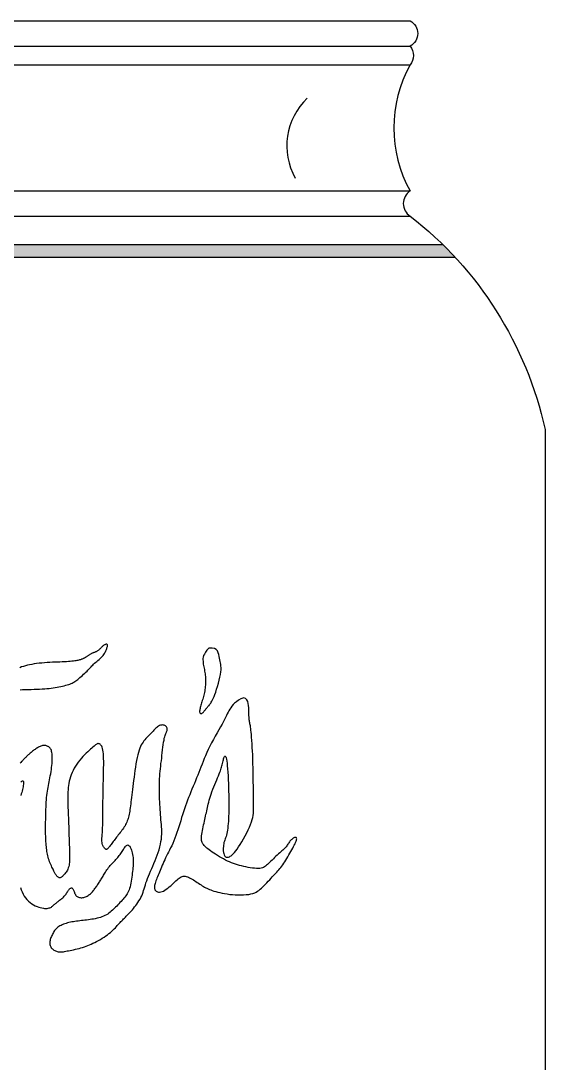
# Model space of a CAD drawing. Extents: x 164 to 427, y 266 to 608.
# Drawn here: x 342 to 425.2, y 440.2 to 605.7 of the extents above; entities that cross this region are included whole.
import ezdxf

# ---------------------------------------------------------------- set-up
doc = ezdxf.new("R2010")
doc.units = 0
doc.header["$MEASUREMENT"] = 0
doc.layers.add('3', color=3, linetype='CONTINUOUS')
doc.layers.add('7', color=7, linetype='CONTINUOUS')

msp = doc.modelspace()

# ---------------------------------------------------------------- hatches: boundary and pattern name
at = {"layer": '3'}
msp.add_hatch(color=256, dxfattribs=at).paths.add_polyline_path([(408.99, 570.12), (263.37, 570.12, 0.011804), (261.43, 568.12), (410.93, 568.12, 0.011804)])

# ---------------------------------------------------------------- linework, layer by layer
for p, q in [((268.56, 601.65), (403.8, 601.65)), ((268.56, 598.65), (403.8, 598.65)), ((268.56, 578.65), (403.8, 578.65)), ((268.56, 574.65), (403.8, 574.65)), ((263.37, 570.12), (408.99, 570.12)), ((261.43, 568.12), (410.93, 568.12))]:
    msp.add_line(p, q, dxfattribs=at)
for points in [[(341.89, 499.45), (342.3, 499.47), (342.73, 499.48), (343.18, 499.5), (343.65, 499.52), (344.11, 499.53), (344.57, 499.55), (345, 499.57), (345.42, 499.59), (345.81, 499.62), (346.17, 499.65), (346.52, 499.68), (346.85, 499.72), (347.17, 499.76), (347.48, 499.81), (347.78, 499.86), (348.07, 499.91), (348.36, 499.97), (348.64, 500.03), (348.9, 500.09), (349.16, 500.16), (349.39, 500.23), (349.61, 500.29), (349.81, 500.36), (349.99, 500.43), (350.15, 500.5), (350.3, 500.58), (350.45, 500.66), (350.59, 500.75), (350.73, 500.85), (350.88, 500.96), (351.04, 501.09), (351.21, 501.24), (351.4, 501.39), (351.59, 501.56), (351.79, 501.73), (351.98, 501.91), (352.17, 502.08), (352.35, 502.25), (352.52, 502.41), (352.67, 502.56), (352.8, 502.71), (352.93, 502.84), (353.05, 502.98), (353.17, 503.11), (353.29, 503.24), (353.43, 503.37), (353.57, 503.51), (353.73, 503.65), (353.9, 503.81), (354.07, 503.96), (354.25, 504.12), (354.43, 504.28), (354.61, 504.44), (354.77, 504.6), (354.92, 504.76), (355.06, 504.91), (355.17, 505.06), (355.27, 505.21), (355.36, 505.35), (355.44, 505.48), (355.5, 505.62), (355.56, 505.75), (355.61, 505.87), (355.66, 505.99), (355.69, 506.11), (355.72, 506.22), (355.75, 506.33), (355.76, 506.42), (355.76, 506.5), (355.75, 506.57), (355.73, 506.62), (355.69, 506.65), (355.64, 506.67), (355.58, 506.68), (355.52, 506.67), (355.44, 506.65), (355.37, 506.61), (355.29, 506.57), (355.21, 506.53), (355.13, 506.47), (355.06, 506.41), (354.99, 506.35), (354.91, 506.28), (354.84, 506.21), (354.77, 506.14), (354.71, 506.07), (354.64, 506), (354.57, 505.93), (354.5, 505.87), (354.43, 505.8), (354.36, 505.74), (354.28, 505.69), (354.21, 505.63), (354.13, 505.58), (354.05, 505.54), (353.97, 505.5), (353.88, 505.46), (353.79, 505.42), (353.7, 505.39), (353.61, 505.36), (353.52, 505.32), (353.43, 505.28), (353.34, 505.24), (353.25, 505.2), (353.16, 505.15), (353.07, 505.1), (352.99, 505.04), (352.9, 504.99), (352.82, 504.93), (352.74, 504.88), (352.66, 504.83), (352.59, 504.78), (352.51, 504.73), (352.44, 504.68), (352.36, 504.64), (352.29, 504.59), (352.22, 504.55), (352.15, 504.51), (352.08, 504.47), (352, 504.43), (351.93, 504.4), (351.85, 504.36), (351.76, 504.32), (351.67, 504.29), (351.57, 504.25), (351.47, 504.22), (351.35, 504.19), (351.23, 504.15), (351.09, 504.12), (350.93, 504.08), (350.76, 504.05), (350.57, 504.02), (350.36, 503.99), (350.13, 503.97), (349.87, 503.94), (349.59, 503.92), (349.28, 503.91), (348.95, 503.89), (348.6, 503.88), (348.23, 503.86), (347.84, 503.84), (347.45, 503.83), (347.04, 503.81), (346.62, 503.78), (346.2, 503.76), (345.78, 503.73), (345.35, 503.69), (344.94, 503.65), (344.53, 503.6), (344.14, 503.55), (343.77, 503.49), (343.41, 503.42), (343.07, 503.34), (342.75, 503.26), (342.45, 503.17), (342.15, 503.07), (341.87, 502.96)], [(371.86, 506.05), (371.55, 505.72), (371.31, 505.41), (371.14, 505.13), (371.02, 504.88), (370.95, 504.64), (370.92, 504.41), (370.91, 504.19), (370.93, 503.97), (370.95, 503.75), (370.98, 503.53), (371.02, 503.31), (371.06, 503.09), (371.11, 502.87), (371.15, 502.65), (371.19, 502.43), (371.23, 502.2), (371.26, 501.98), (371.29, 501.76), (371.31, 501.54), (371.33, 501.31), (371.33, 501.09), (371.34, 500.86), (371.33, 500.64), (371.33, 500.41), (371.31, 500.18), (371.29, 499.95), (371.26, 499.72), (371.23, 499.49), (371.2, 499.26), (371.16, 499.04), (371.11, 498.81), (371.06, 498.59), (371, 498.38), (370.95, 498.17), (370.89, 497.96), (370.82, 497.76), (370.76, 497.56), (370.7, 497.37), (370.65, 497.18), (370.59, 497), (370.54, 496.82), (370.49, 496.65), (370.46, 496.48), (370.43, 496.33), (370.4, 496.19), (370.39, 496.06), (370.39, 495.95), (370.4, 495.86), (370.43, 495.79), (370.46, 495.73), (370.51, 495.7), (370.56, 495.68), (370.62, 495.68), (370.68, 495.69), (370.74, 495.71), (370.81, 495.75), (370.87, 495.8), (370.94, 495.85), (371, 495.91), (371.06, 495.98), (371.12, 496.06), (371.19, 496.14), (371.26, 496.23), (371.33, 496.31), (371.4, 496.4), (371.47, 496.49), (371.55, 496.58), (371.63, 496.68), (371.71, 496.78), (371.79, 496.88), (371.88, 496.98), (371.97, 497.09), (372.06, 497.21), (372.15, 497.33), (372.24, 497.48), (372.34, 497.65), (372.45, 497.85), (372.56, 498.09), (372.68, 498.37), (372.81, 498.7), (372.95, 499.09), (373.09, 499.53), (373.24, 499.99), (373.38, 500.48), (373.5, 500.96), (373.61, 501.43), (373.7, 501.88), (373.77, 502.28), (373.8, 502.64), (373.8, 502.95), (373.78, 503.23), (373.75, 503.48), (373.7, 503.72), (373.65, 503.96), (373.59, 504.21), (373.54, 504.47), (373.49, 504.76), (373.43, 505.05), (373.34, 505.34), (373.21, 505.61), (373.01, 505.83), (372.73, 505.99), (372.36, 506.07), (371.86, 506.05)], [(377.39, 498.17), (376.94, 497.99), (376.55, 497.78), (376.22, 497.56), (375.94, 497.33), (375.7, 497.09), (375.5, 496.84), (375.33, 496.6), (375.18, 496.35), (375.04, 496.11), (374.91, 495.87), (374.78, 495.62), (374.65, 495.35), (374.5, 495.06), (374.34, 494.75), (374.16, 494.4), (373.95, 494.01), (373.72, 493.58), (373.45, 493.11), (373.17, 492.61), (372.88, 492.09), (372.59, 491.56), (372.3, 491.02), (372.02, 490.49), (371.76, 489.97), (371.53, 489.47), (371.32, 488.99), (371.12, 488.52), (370.94, 488.07), (370.77, 487.63), (370.61, 487.19), (370.44, 486.76), (370.28, 486.32), (370.1, 485.89), (369.92, 485.45), (369.74, 485.01), (369.56, 484.57), (369.37, 484.13), (369.18, 483.68), (369, 483.24), (368.82, 482.79), (368.65, 482.35), (368.48, 481.9), (368.32, 481.45), (368.16, 481), (368, 480.55), (367.85, 480.09), (367.69, 479.62), (367.54, 479.15), (367.39, 478.67), (367.23, 478.19), (367.08, 477.71), (366.93, 477.23), (366.77, 476.77), (366.61, 476.31), (366.45, 475.88), (366.29, 475.46), (366.12, 475.07), (365.96, 474.7), (365.79, 474.35), (365.62, 474.01), (365.46, 473.69), (365.3, 473.38), (365.14, 473.07), (364.99, 472.77), (364.85, 472.47), (364.71, 472.18), (364.58, 471.89), (364.46, 471.6), (364.34, 471.31), (364.22, 471.04), (364.11, 470.77), (364.01, 470.51), (363.9, 470.25), (363.8, 470.01), (363.71, 469.77), (363.62, 469.54), (363.53, 469.33), (363.46, 469.12), (363.39, 468.92), (363.33, 468.72), (363.29, 468.54), (363.25, 468.37), (363.23, 468.2), (363.22, 468.05), (363.23, 467.91), (363.26, 467.78), (363.31, 467.67), (363.38, 467.57), (363.47, 467.48), (363.59, 467.41), (363.72, 467.36), (363.88, 467.34), (364.05, 467.33), (364.24, 467.36), (364.44, 467.42), (364.65, 467.5), (364.87, 467.63), (365.1, 467.78), (365.33, 467.95), (365.56, 468.14), (365.8, 468.34), (366.02, 468.55), (366.24, 468.75), (366.45, 468.94), (366.64, 469.12), (366.82, 469.29), (366.99, 469.43), (367.15, 469.56), (367.31, 469.67), (367.46, 469.75), (367.62, 469.81), (367.77, 469.85), (367.94, 469.86), (368.1, 469.85), (368.27, 469.81), (368.45, 469.76), (368.63, 469.68), (368.81, 469.59), (369, 469.49), (369.2, 469.38), (369.4, 469.26), (369.61, 469.13), (369.81, 469), (370.02, 468.86), (370.23, 468.73), (370.43, 468.6), (370.63, 468.47), (370.82, 468.35), (371.01, 468.24), (371.19, 468.13), (371.37, 468.03), (371.55, 467.94), (371.74, 467.85), (371.94, 467.76), (372.16, 467.67), (372.4, 467.58), (372.67, 467.49), (372.96, 467.41), (373.27, 467.32), (373.61, 467.24), (373.96, 467.16), (374.34, 467.09), (374.74, 467.03), (375.16, 466.97), (375.59, 466.93), (376.04, 466.9), (376.49, 466.89), (376.94, 466.89), (377.38, 466.9), (377.79, 466.93), (378.18, 466.97), (378.54, 467.04), (378.85, 467.11), (379.13, 467.21), (379.38, 467.32), (379.6, 467.46), (379.81, 467.6), (380.01, 467.77), (380.21, 467.95), (380.41, 468.15), (380.62, 468.36), (380.84, 468.58), (381.06, 468.82), (381.28, 469.05), (381.51, 469.29), (381.72, 469.52), (381.93, 469.75), (382.13, 469.96), (382.32, 470.16), (382.5, 470.34), (382.66, 470.52), (382.82, 470.7), (382.98, 470.87), (383.13, 471.05), (383.28, 471.24), (383.43, 471.44), (383.59, 471.66), (383.74, 471.9), (383.9, 472.14), (384.06, 472.4), (384.22, 472.67), (384.38, 472.94), (384.54, 473.22), (384.7, 473.49), (384.86, 473.77), (385.01, 474.04), (385.16, 474.3), (385.29, 474.55), (385.42, 474.79), (385.53, 475.01), (385.62, 475.22), (385.7, 475.4), (385.75, 475.56), (385.79, 475.69), (385.8, 475.8), (385.79, 475.89), (385.77, 475.95), (385.73, 476), (385.67, 476.02), (385.61, 476.02), (385.52, 476.01), (385.43, 475.98), (385.33, 475.93), (385.22, 475.87), (385.12, 475.79), (385.01, 475.7), (384.91, 475.61), (384.81, 475.51), (384.72, 475.4), (384.63, 475.29), (384.55, 475.17), (384.48, 475.05), (384.39, 474.92), (384.31, 474.8), (384.22, 474.67), (384.12, 474.54), (384.01, 474.41), (383.89, 474.28), (383.75, 474.14), (383.61, 474.01), (383.45, 473.86), (383.28, 473.71), (383.1, 473.55), (382.92, 473.38), (382.72, 473.2), (382.51, 473.01), (382.3, 472.82), (382.09, 472.62), (381.89, 472.42), (381.69, 472.23), (381.5, 472.05), (381.32, 471.88), (381.16, 471.72), (381, 471.58), (380.85, 471.46), (380.7, 471.35), (380.54, 471.26), (380.37, 471.19), (380.17, 471.13), (379.94, 471.1), (379.69, 471.09), (379.4, 471.09), (379.09, 471.11), (378.77, 471.15), (378.43, 471.2), (378.08, 471.26), (377.74, 471.32), (377.39, 471.4), (377.06, 471.48), (376.73, 471.56), (376.41, 471.65), (376.09, 471.75), (375.77, 471.86), (375.45, 471.98), (375.13, 472.11), (374.81, 472.26), (374.49, 472.42), (374.16, 472.59), (373.84, 472.77), (373.52, 472.95), (373.21, 473.14), (372.92, 473.33), (372.64, 473.51), (372.37, 473.69), (372.13, 473.87), (371.91, 474.03), (371.71, 474.18), (371.53, 474.33), (371.37, 474.48), (371.23, 474.61), (371.1, 474.74), (371, 474.87), (370.91, 474.99), (370.83, 475.11), (370.77, 475.23), (370.72, 475.37), (370.69, 475.51), (370.68, 475.67), (370.67, 475.85), (370.68, 476.05), (370.71, 476.28), (370.74, 476.54), (370.79, 476.81), (370.84, 477.1), (370.9, 477.39), (370.96, 477.69), (371.03, 477.99), (371.09, 478.29), (371.15, 478.58), (371.22, 478.86), (371.28, 479.14), (371.34, 479.41), (371.4, 479.68), (371.46, 479.94), (371.52, 480.21), (371.58, 480.48), (371.63, 480.75), (371.7, 481.03), (371.76, 481.31), (371.83, 481.6), (371.91, 481.9), (372, 482.22), (372.1, 482.55), (372.22, 482.9), (372.35, 483.27), (372.49, 483.65), (372.64, 484.03), (372.8, 484.41), (372.95, 484.79), (373.1, 485.15), (373.24, 485.49), (373.37, 485.81), (373.49, 486.09), (373.59, 486.35), (373.68, 486.58), (373.76, 486.79), (373.82, 486.99), (373.88, 487.18), (373.94, 487.37), (373.98, 487.56), (374.03, 487.76), (374.07, 487.95), (374.12, 488.15), (374.16, 488.33), (374.2, 488.5), (374.24, 488.65), (374.28, 488.77), (374.33, 488.86), (374.38, 488.91), (374.43, 488.91), (374.48, 488.87), (374.53, 488.78), (374.58, 488.63), (374.64, 488.42), (374.69, 488.14), (374.74, 487.79), (374.78, 487.37), (374.82, 486.88), (374.86, 486.35), (374.9, 485.77), (374.93, 485.17), (374.96, 484.56), (374.98, 483.95), (375, 483.35), (375.02, 482.78), (375.03, 482.23), (375.03, 481.71), (375.04, 481.2), (375.03, 480.72), (375.03, 480.26), (375.02, 479.81), (375, 479.38), (374.98, 478.97), (374.96, 478.57), (374.93, 478.19), (374.89, 477.83), (374.85, 477.49), (374.81, 477.17), (374.76, 476.88), (374.7, 476.62), (374.64, 476.38), (374.58, 476.16), (374.51, 475.96), (374.44, 475.77), (374.38, 475.59), (374.32, 475.4), (374.26, 475.21), (374.22, 475.01), (374.18, 474.79), (374.16, 474.56), (374.14, 474.32), (374.14, 474.09), (374.15, 473.86), (374.18, 473.64), (374.21, 473.44), (374.27, 473.27), (374.33, 473.13), (374.41, 473.02), (374.5, 472.93), (374.61, 472.88), (374.72, 472.85), (374.84, 472.85), (374.97, 472.88), (375.11, 472.93), (375.25, 473.01), (375.41, 473.11), (375.57, 473.25), (375.74, 473.42), (375.92, 473.63), (376.12, 473.88), (376.33, 474.17), (376.57, 474.51), (376.81, 474.89), (377.07, 475.32), (377.34, 475.77), (377.6, 476.24), (377.86, 476.72), (378.09, 477.19), (378.31, 477.64), (378.49, 478.07), (378.63, 478.46), (378.75, 478.83), (378.83, 479.17), (378.89, 479.51), (378.93, 479.84), (378.95, 480.19), (378.96, 480.55), (378.96, 480.95), (378.96, 481.37), (378.95, 481.83), (378.95, 482.31), (378.94, 482.8), (378.93, 483.3), (378.93, 483.78), (378.92, 484.26), (378.91, 484.71), (378.91, 485.14), (378.9, 485.54), (378.9, 485.94), (378.89, 486.33), (378.88, 486.73), (378.88, 487.15), (378.86, 487.59), (378.85, 488.07), (378.83, 488.6), (378.81, 489.16), (378.78, 489.73), (378.75, 490.31), (378.72, 490.88), (378.68, 491.42), (378.65, 491.91), (378.61, 492.36), (378.58, 492.73), (378.54, 493.05), (378.51, 493.31), (378.48, 493.54), (378.44, 493.73), (378.41, 493.9), (378.38, 494.05), (378.35, 494.2), (378.32, 494.36), (378.29, 494.52), (378.27, 494.7), (378.25, 494.9), (378.23, 495.11), (378.22, 495.35), (378.2, 495.62), (378.2, 495.92), (378.2, 496.25), (378.19, 496.6), (378.16, 496.96), (378.11, 497.29), (378.02, 497.6), (377.88, 497.86), (377.67, 498.06), (377.39, 498.17)], [(341.94, 468.05), (342.06, 467.69), (342.21, 467.35), (342.37, 467.02), (342.55, 466.71), (342.76, 466.42), (342.98, 466.15), (343.23, 465.91), (343.49, 465.69), (343.76, 465.49), (344.04, 465.32), (344.31, 465.17), (344.59, 465.05), (344.86, 464.95), (345.11, 464.87), (345.36, 464.81), (345.59, 464.77), (345.8, 464.75), (346, 464.74), (346.19, 464.75), (346.36, 464.78), (346.51, 464.81), (346.64, 464.85), (346.76, 464.9), (346.87, 464.96), (346.96, 465.03), (347.05, 465.1), (347.14, 465.18), (347.22, 465.26), (347.31, 465.34), (347.41, 465.42), (347.5, 465.5), (347.61, 465.59), (347.71, 465.67), (347.82, 465.76), (347.94, 465.85), (348.05, 465.94), (348.17, 466.04), (348.3, 466.13), (348.42, 466.23), (348.54, 466.33), (348.66, 466.44), (348.78, 466.55), (348.89, 466.66), (349, 466.77), (349.1, 466.9), (349.2, 467.02), (349.29, 467.15), (349.37, 467.28), (349.45, 467.41), (349.53, 467.53), (349.6, 467.64), (349.67, 467.74), (349.75, 467.83), (349.82, 467.89), (349.89, 467.95), (349.97, 467.98), (350.04, 467.99), (350.11, 467.99), (350.17, 467.96), (350.23, 467.92), (350.29, 467.85), (350.33, 467.76), (350.38, 467.66), (350.42, 467.54), (350.47, 467.41), (350.51, 467.28), (350.56, 467.15), (350.62, 467.03), (350.69, 466.91), (350.77, 466.8), (350.86, 466.71), (350.96, 466.63), (351.06, 466.57), (351.18, 466.51), (351.31, 466.47), (351.44, 466.45), (351.57, 466.44), (351.71, 466.44), (351.85, 466.46), (352, 466.48), (352.14, 466.52), (352.29, 466.57), (352.43, 466.64), (352.56, 466.7), (352.7, 466.78), (352.82, 466.87), (352.94, 466.96), (353.06, 467.06), (353.17, 467.16), (353.28, 467.27), (353.38, 467.39), (353.48, 467.51), (353.58, 467.63), (353.68, 467.76), (353.78, 467.89), (353.87, 468.02), (353.97, 468.15), (354.06, 468.29), (354.15, 468.42), (354.25, 468.56), (354.34, 468.7), (354.43, 468.84), (354.52, 468.97), (354.61, 469.11), (354.69, 469.26), (354.78, 469.4), (354.87, 469.55), (354.97, 469.7), (355.06, 469.86), (355.16, 470.02), (355.26, 470.18), (355.36, 470.35), (355.46, 470.52), (355.57, 470.7), (355.69, 470.87), (355.81, 471.04), (355.94, 471.21), (356.08, 471.38), (356.22, 471.54), (356.37, 471.7), (356.52, 471.86), (356.67, 472.02), (356.82, 472.18), (356.97, 472.34), (357.12, 472.49), (357.25, 472.65), (357.39, 472.81), (357.52, 472.98), (357.64, 473.14), (357.76, 473.3), (357.88, 473.46), (357.99, 473.62), (358.09, 473.78), (358.19, 473.94), (358.29, 474.09), (358.38, 474.24), (358.47, 474.37), (358.56, 474.5), (358.65, 474.6), (358.73, 474.69), (358.81, 474.75), (358.9, 474.79), (358.98, 474.81), (359.05, 474.79), (359.13, 474.75), (359.21, 474.69), (359.29, 474.6), (359.36, 474.48), (359.43, 474.34), (359.51, 474.17), (359.58, 473.98), (359.64, 473.77), (359.7, 473.55), (359.76, 473.31), (359.8, 473.06), (359.83, 472.8), (359.86, 472.54), (359.87, 472.28), (359.87, 472.01), (359.86, 471.74), (359.84, 471.47), (359.81, 471.19), (359.78, 470.91), (359.75, 470.62), (359.71, 470.32), (359.67, 470.01), (359.63, 469.69), (359.58, 469.37), (359.54, 469.06), (359.48, 468.75), (359.42, 468.46), (359.36, 468.18), (359.28, 467.92), (359.2, 467.68), (359.11, 467.46), (359.01, 467.26), (358.91, 467.07), (358.79, 466.89), (358.66, 466.72), (358.53, 466.55), (358.39, 466.38), (358.24, 466.21), (358.08, 466.03), (357.92, 465.85), (357.75, 465.67), (357.58, 465.49), (357.4, 465.3), (357.23, 465.12), (357.06, 464.95), (356.89, 464.77), (356.72, 464.6), (356.54, 464.44), (356.37, 464.28), (356.18, 464.13), (356, 463.98), (355.8, 463.85), (355.59, 463.72), (355.37, 463.6), (355.13, 463.5), (354.89, 463.4), (354.64, 463.32), (354.38, 463.24), (354.11, 463.17), (353.84, 463.11), (353.57, 463.05), (353.29, 463.01), (353.01, 462.96), (352.74, 462.92), (352.46, 462.89), (352.18, 462.86), (351.91, 462.83), (351.64, 462.8), (351.38, 462.77), (351.12, 462.74), (350.86, 462.7), (350.61, 462.67), (350.37, 462.63), (350.13, 462.59), (349.89, 462.54), (349.66, 462.49), (349.44, 462.43), (349.21, 462.37), (349, 462.3), (348.79, 462.22), (348.59, 462.14), (348.4, 462.05), (348.21, 461.95), (348.04, 461.85), (347.89, 461.74), (347.74, 461.62), (347.61, 461.49), (347.49, 461.36), (347.38, 461.22), (347.28, 461.07), (347.19, 460.92), (347.1, 460.77), (347.02, 460.61), (346.94, 460.44), (346.86, 460.28), (346.8, 460.11), (346.74, 459.94), (346.69, 459.78), (346.65, 459.62), (346.62, 459.46), (346.61, 459.3), (346.62, 459.15), (346.64, 459.01), (346.67, 458.87), (346.72, 458.74), (346.78, 458.62), (346.85, 458.5), (346.94, 458.4), (347.04, 458.3), (347.15, 458.21), (347.26, 458.13), (347.39, 458.05), (347.52, 457.99), (347.66, 457.94), (347.79, 457.89), (347.93, 457.86), (348.07, 457.84), (348.21, 457.83), (348.35, 457.82), (348.49, 457.83), (348.64, 457.85), (348.8, 457.87), (348.97, 457.9), (349.16, 457.94), (349.37, 457.98), (349.6, 458.02), (349.85, 458.07), (350.11, 458.13), (350.39, 458.18), (350.67, 458.25), (350.96, 458.32), (351.25, 458.39), (351.54, 458.47), (351.82, 458.55), (352.1, 458.64), (352.37, 458.74), (352.64, 458.85), (352.91, 458.96), (353.19, 459.08), (353.47, 459.21), (353.75, 459.35), (354.04, 459.5), (354.34, 459.67), (354.64, 459.83), (354.93, 460.01), (355.22, 460.19), (355.5, 460.38), (355.76, 460.56), (356.01, 460.75), (356.25, 460.94), (356.46, 461.13), (356.66, 461.32), (356.84, 461.5), (357.02, 461.68), (357.18, 461.85), (357.33, 462.02), (357.48, 462.19), (357.63, 462.34), (357.77, 462.49), (357.91, 462.64), (358.05, 462.78), (358.18, 462.92), (358.32, 463.06), (358.46, 463.2), (358.61, 463.34), (358.76, 463.49), (358.91, 463.65), (359.07, 463.81), (359.23, 463.98), (359.39, 464.15), (359.56, 464.34), (359.73, 464.54), (359.9, 464.74), (360.08, 464.97), (360.26, 465.2), (360.44, 465.44), (360.61, 465.69), (360.77, 465.95), (360.93, 466.21), (361.07, 466.48), (361.2, 466.75), (361.31, 467.02), (361.41, 467.3), (361.51, 467.58), (361.59, 467.87), (361.68, 468.16), (361.78, 468.47), (361.88, 468.79), (362, 469.13), (362.13, 469.49), (362.28, 469.86), (362.44, 470.24), (362.62, 470.64), (362.79, 471.05), (362.97, 471.47), (363.15, 471.89), (363.33, 472.32), (363.5, 472.76), (363.66, 473.19), (363.81, 473.63), (363.95, 474.06), (364.07, 474.49), (364.17, 474.92), (364.26, 475.34), (364.32, 475.75), (364.36, 476.15), (364.38, 476.54), (364.38, 476.92), (364.37, 477.3), (364.35, 477.68), (364.32, 478.06), (364.29, 478.44), (364.25, 478.82), (364.22, 479.21), (364.19, 479.61), (364.16, 480.01), (364.13, 480.41), (364.11, 480.82), (364.08, 481.23), (364.06, 481.64), (364.05, 482.06), (364.03, 482.47), (364.02, 482.88), (364.01, 483.29), (364, 483.7), (364, 484.11), (364, 484.52), (364.02, 484.92), (364.03, 485.32), (364.06, 485.72), (364.09, 486.12), (364.13, 486.52), (364.17, 486.92), (364.22, 487.32), (364.26, 487.73), (364.32, 488.15), (364.37, 488.58), (364.42, 489.02), (364.47, 489.46), (364.52, 489.9), (364.57, 490.33), (364.63, 490.73), (364.68, 491.11), (364.74, 491.45), (364.79, 491.75), (364.85, 491.99), (364.9, 492.19), (364.96, 492.36), (365.01, 492.49), (365.06, 492.6), (365.11, 492.7), (365.16, 492.78), (365.19, 492.87), (365.22, 492.97), (365.25, 493.06), (365.26, 493.17), (365.26, 493.27), (365.24, 493.37), (365.21, 493.47), (365.16, 493.56), (365.09, 493.64), (365, 493.71), (364.89, 493.77), (364.76, 493.82), (364.62, 493.85), (364.47, 493.86), (364.32, 493.85), (364.16, 493.82), (364.01, 493.77), (363.86, 493.69), (363.72, 493.59), (363.58, 493.48), (363.44, 493.34), (363.29, 493.2), (363.15, 493.05), (363, 492.89), (362.85, 492.72), (362.69, 492.56), (362.53, 492.39), (362.37, 492.23), (362.2, 492.06), (362.03, 491.89), (361.87, 491.71), (361.71, 491.53), (361.55, 491.34), (361.41, 491.14), (361.27, 490.93), (361.14, 490.7), (361.01, 490.45), (360.89, 490.17), (360.78, 489.86), (360.67, 489.51), (360.57, 489.12), (360.47, 488.69), (360.38, 488.21), (360.29, 487.71), (360.21, 487.18), (360.13, 486.65), (360.06, 486.11), (359.99, 485.57), (359.92, 485.05), (359.86, 484.55), (359.8, 484.07), (359.74, 483.61), (359.69, 483.18), (359.64, 482.77), (359.59, 482.37), (359.54, 482), (359.5, 481.65), (359.46, 481.32), (359.42, 481.01), (359.38, 480.72), (359.34, 480.44), (359.29, 480.18), (359.25, 479.93), (359.21, 479.69), (359.16, 479.46), (359.1, 479.24), (359.04, 479.03), (358.98, 478.83), (358.91, 478.63), (358.83, 478.43), (358.74, 478.24), (358.65, 478.05), (358.55, 477.87), (358.44, 477.68), (358.31, 477.5), (358.19, 477.32), (358.05, 477.14), (357.92, 476.95), (357.78, 476.77), (357.63, 476.59), (357.49, 476.41), (357.35, 476.23), (357.21, 476.05), (357.07, 475.87), (356.94, 475.7), (356.81, 475.53), (356.68, 475.36), (356.56, 475.2), (356.45, 475.05), (356.34, 474.9), (356.24, 474.76), (356.14, 474.63), (356.05, 474.52), (355.97, 474.41), (355.89, 474.32), (355.82, 474.25), (355.76, 474.19), (355.7, 474.14), (355.65, 474.12), (355.6, 474.11), (355.55, 474.11), (355.5, 474.13), (355.45, 474.16), (355.4, 474.2), (355.34, 474.26), (355.28, 474.32), (355.22, 474.4), (355.15, 474.49), (355.08, 474.6), (355.02, 474.72), (354.97, 474.86), (354.93, 475.02), (354.9, 475.21), (354.88, 475.41), (354.88, 475.64), (354.89, 475.89), (354.91, 476.17), (354.93, 476.47), (354.96, 476.8), (354.98, 477.16), (355, 477.55), (355.01, 477.96), (355.02, 478.41), (355.03, 478.88), (355.03, 479.38), (355.03, 479.92), (355.04, 480.48), (355.04, 481.08), (355.05, 481.71), (355.06, 482.37), (355.07, 483.05), (355.09, 483.75), (355.1, 484.44), (355.12, 485.12), (355.14, 485.79), (355.15, 486.43), (355.16, 487.02), (355.17, 487.57), (355.17, 488.07), (355.16, 488.52), (355.15, 488.92), (355.13, 489.28), (355.1, 489.6), (355.05, 489.88), (355, 490.12), (354.93, 490.32), (354.86, 490.49), (354.77, 490.62), (354.68, 490.72), (354.59, 490.8), (354.49, 490.85), (354.4, 490.89), (354.31, 490.9), (354.23, 490.9), (354.15, 490.87), (354.06, 490.84), (353.97, 490.78), (353.88, 490.71), (353.76, 490.61), (353.63, 490.5), (353.47, 490.36), (353.29, 490.2), (353.09, 490.03), (352.87, 489.83), (352.63, 489.61), (352.39, 489.38), (352.13, 489.13), (351.88, 488.86), (351.63, 488.58), (351.38, 488.29), (351.14, 487.98), (350.92, 487.66), (350.7, 487.33), (350.5, 487), (350.32, 486.66), (350.15, 486.31), (350.01, 485.97), (349.89, 485.62), (349.78, 485.27), (349.7, 484.92), (349.63, 484.58), (349.58, 484.24), (349.54, 483.91), (349.51, 483.58), (349.49, 483.26), (349.48, 482.95), (349.47, 482.65), (349.47, 482.34), (349.47, 482.04), (349.47, 481.73), (349.48, 481.41), (349.49, 481.08), (349.5, 480.72), (349.52, 480.35), (349.53, 479.96), (349.55, 479.55), (349.56, 479.12), (349.58, 478.68), (349.59, 478.23), (349.61, 477.76), (349.63, 477.28), (349.65, 476.8), (349.66, 476.31), (349.68, 475.82), (349.69, 475.34), (349.71, 474.88), (349.72, 474.43), (349.73, 474), (349.74, 473.6), (349.75, 473.23), (349.75, 472.9), (349.75, 472.59), (349.75, 472.31), (349.73, 472.05), (349.7, 471.81), (349.67, 471.58), (349.62, 471.38), (349.55, 471.18), (349.48, 470.99), (349.4, 470.82), (349.3, 470.66), (349.21, 470.51), (349.11, 470.37), (349.01, 470.24), (348.91, 470.11), (348.81, 470), (348.71, 469.9), (348.62, 469.81), (348.53, 469.74), (348.45, 469.68), (348.36, 469.63), (348.28, 469.61), (348.19, 469.6), (348.11, 469.61), (348.03, 469.63), (347.96, 469.68), (347.88, 469.73), (347.81, 469.8), (347.74, 469.87), (347.67, 469.95), (347.61, 470.03), (347.55, 470.12), (347.49, 470.21), (347.44, 470.31), (347.38, 470.42), (347.33, 470.53), (347.27, 470.66), (347.2, 470.8), (347.13, 470.95), (347.05, 471.12), (346.96, 471.31), (346.87, 471.51), (346.77, 471.72), (346.68, 471.94), (346.59, 472.16), (346.5, 472.39), (346.43, 472.63), (346.36, 472.86), (346.3, 473.09), (346.25, 473.33), (346.2, 473.56), (346.16, 473.8), (346.13, 474.04), (346.1, 474.29), (346.07, 474.54), (346.05, 474.8), (346.02, 475.06), (346, 475.34), (345.99, 475.62), (345.97, 475.91), (345.96, 476.22), (345.95, 476.55), (345.94, 476.89), (345.94, 477.26), (345.94, 477.63), (345.94, 478.02), (345.95, 478.42), (345.96, 478.83), (345.97, 479.24), (345.98, 479.65), (345.99, 480.06), (346, 480.46), (346.02, 480.85), (346.04, 481.24), (346.06, 481.62), (346.08, 481.98), (346.11, 482.34), (346.15, 482.69), (346.19, 483.02), (346.23, 483.34), (346.28, 483.65), (346.34, 483.95), (346.4, 484.25), (346.46, 484.55), (346.52, 484.85), (346.58, 485.16), (346.64, 485.47), (346.7, 485.8), (346.76, 486.13), (346.81, 486.46), (346.86, 486.8), (346.9, 487.13), (346.94, 487.45), (346.97, 487.77), (346.99, 488.07), (347, 488.35), (347.01, 488.62), (347, 488.86), (346.99, 489.09), (346.97, 489.3), (346.94, 489.5), (346.91, 489.67), (346.86, 489.82), (346.81, 489.95), (346.75, 490.07), (346.69, 490.16), (346.62, 490.25), (346.54, 490.32), (346.46, 490.38), (346.38, 490.43), (346.29, 490.47), (346.2, 490.52), (346.1, 490.55), (346, 490.58), (345.9, 490.6), (345.79, 490.61), (345.68, 490.62), (345.57, 490.61), (345.45, 490.59), (345.33, 490.56), (345.2, 490.51), (345.07, 490.46), (344.94, 490.4), (344.81, 490.32), (344.67, 490.25), (344.54, 490.16), (344.41, 490.07), (344.27, 489.98), (344.14, 489.89), (344.01, 489.79), (343.89, 489.69), (343.76, 489.59), (343.64, 489.49), (343.52, 489.39), (343.41, 489.29), (343.3, 489.19), (343.19, 489.1), (343.09, 489), (342.99, 488.9), (342.89, 488.81), (342.79, 488.71), (342.7, 488.62), (342.6, 488.52), (342.51, 488.43), (342.41, 488.33), (342.32, 488.24), (342.22, 488.14), (342.13, 488.04), (342.03, 487.93), (341.93, 487.82)], [(342.02, 484.8), (342.11, 484.89), (342.19, 484.96), (342.27, 485), (342.34, 485.02), (342.39, 484.99), (342.42, 484.91), (342.44, 484.8), (342.45, 484.65), (342.44, 484.47), (342.41, 484.27), (342.38, 484.05), (342.34, 483.83), (342.29, 483.6), (342.23, 483.37), (342.16, 483.15), (342.09, 482.92), (342.02, 482.69)]]:
    msp.add_lwpolyline(points, dxfattribs=at)
msp.add_arc((394.66, 585.81), 10.43, 133.5661, 209.3612, dxfattribs=at)
at = {"layer": '7'}
msp.add_lwpolyline([(257.6, 378.65, -0.43586), (247.13, 386.91), (247.13, 540.79, -0.174975), (268.56, 574.65, 0.542163), (268.56, 578.65, 0.259332), (268.56, 598.65, -0.35329), (268.56, 601.65, -0.602949), (268.56, 605.65), (403.8, 605.65, -0.602949), (403.8, 601.65, -0.35329), (403.8, 598.65, 0.259332), (403.8, 578.65, 0.542163), (403.8, 574.65, -0.174975), (425.22, 540.79), (425.22, 386.91, -0.356502), (414.76, 378.65)], format="xyb", close=True, dxfattribs=at)

doc.saveas('drawing.dxf')
